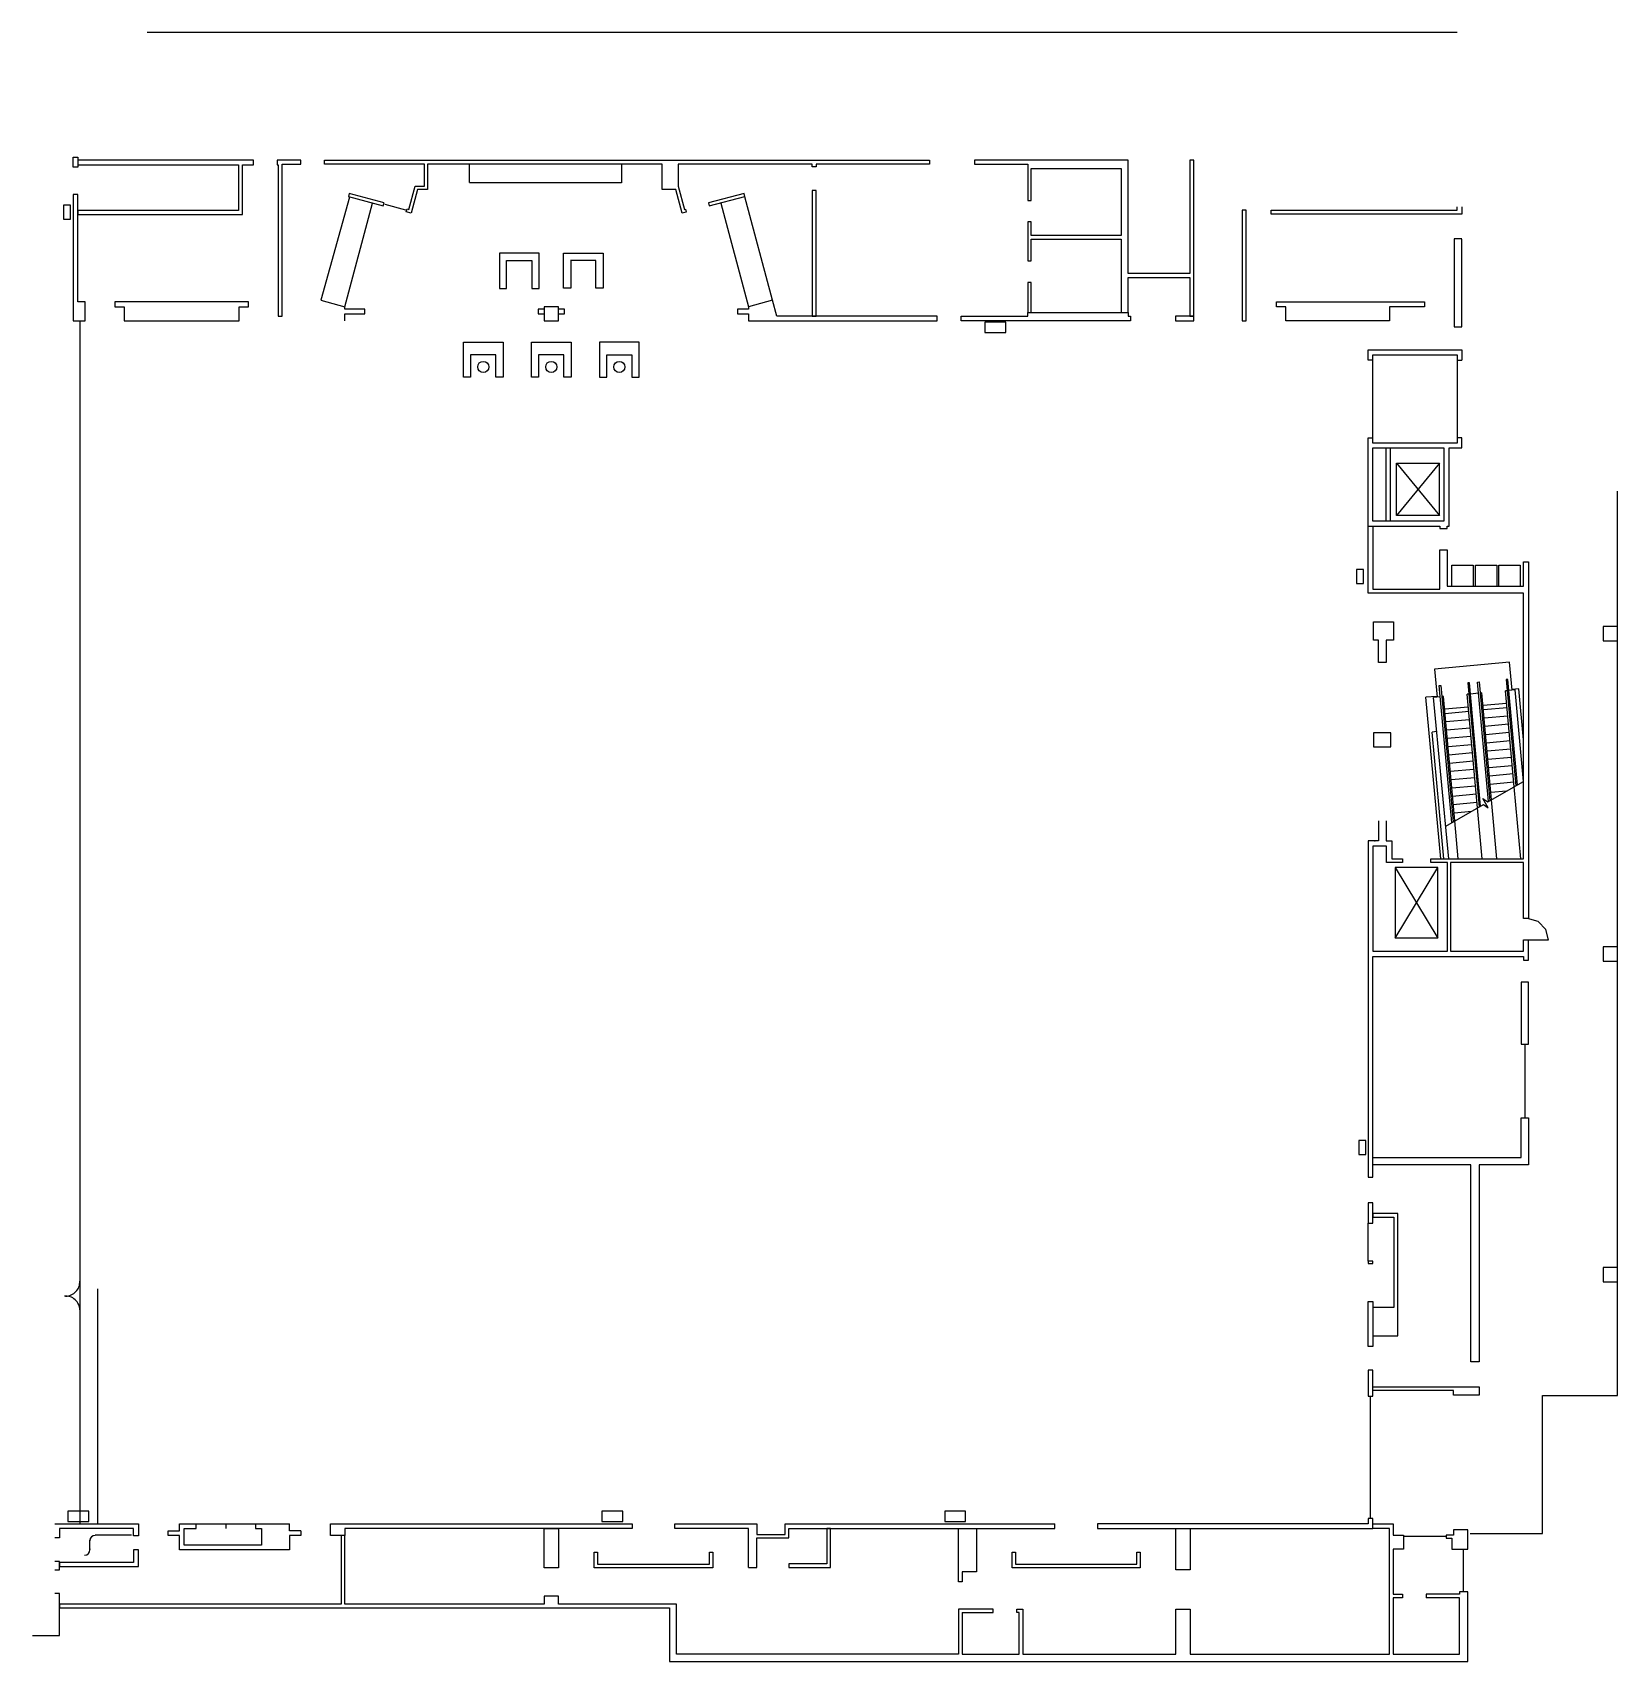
# Model space of a CAD drawing. Header units: metres. Extents: x -32.1 to 27.3, y -45.4 to 15.6.
import ezdxf

# ---------------------------------------------------------------- set-up
doc = ezdxf.new("R2010")
doc.units = ezdxf.units.M
doc.header["$MEASUREMENT"] = 0
doc.layers.add('walls', color=7, linetype='Continuous')

msp = doc.modelspace()

# ---------------------------------------------------------------- linework, layer by layer
at = {"layer": 'walls', "color": 18, "lineweight": 25, "true_color": 0x000000}
for points in [[(21.2744, 15.6199), (-27.7807, 15.6199)], [(-18.0461, 9.0192), (-17.9755, 9.0003), (-17.7438, 9.865), (-17.3961, 9.865), (-17.3961, 10.6984), (-21.1314, 10.6984), (-21.1314, 10.8428), (1.5133, 10.8428), (1.5133, 10.6984), (-2.7276, 10.6984), (-2.7276, 10.5897), (-2.8721, 10.5897), (-2.8721, 10.6984), (-7.8911, 10.6984), (-7.8911, 9.865), (-7.6594, 9.0003), (-7.6202, 9.0108), (-7.59, 8.8981)], [(-7.59, 8.898), (-7.7418, 8.8573), (-7.9806, 9.7483), (-8.4887, 9.7483), (-8.4887, 10.6983), (-17.2794, 10.6983), (-17.2794, 9.7483), (-17.6542, 9.7483), (-17.893, 8.8573), (-18.0763, 8.9065), (-18.0461, 9.0192)], [(-15.708, 10.0022), (-15.708, 10.6983)], [(-10.0112, 10.666), (-10.0112, 9.9983), (-15.708, 9.9983)], [(11.2663, 4.8225), (11.4107, 4.8225), (11.4107, 5.0003), (11.4107, 10.8428), (11.2663, 10.8428), (11.2663, 6.5942), (8.9553, 6.5942), (8.9553, 10.8428), (3.2021, 10.8428), (3.2021, 10.6984), (5.1965, 10.6984), (5.1965, 9.3336), (5.3299, 9.3336)], [(5.3299, 9.3336), (5.3299, 10.5317), (8.6956, 10.5317), (8.6956, 8.0198), (5.3299, 8.0198), (5.3299, 8.5336), (5.1966, 8.5336)], [(-30.5499, 4.8225), (-30.3739, 4.8225), (-30.1048, 4.8225), (-30.1048, 5.5336), (-30.3721, 5.5336), (-30.3721, 9.5539), (-30.5499, 9.5539), (-30.5499, 4.8268)], [(-20.1991, 9.458), (-21.2778, 5.5969), (-20.3777, 5.3558)], [(-20.3776, 4.8225), (-20.3776, 5.0892), (-19.6221, 5.0892), (-19.6221, 5.2669), (-20.3776, 5.2669), (-20.378, 5.3558), (-19.3405, 9.228)], [(-18.8733, 9.1948), (-18.1006, 8.9877)], [(-6.2944, 9.228), (-5.2569, 5.3558), (-5.2569, 5.2669), (-5.6666, 5.2669), (-5.6666, 5.0892)], [(-5.6666, 5.0891), (-5.2568, 5.0891), (-5.2568, 4.8224), (1.8098, 4.8224), (1.8098, 5.0002), (-4.1953, 5.0002), (-4.3553, 5.5973), (-5.3928, 9.4695)], [(21.4539, 9.0935), (21.4539, 8.8225), (14.3094, 8.8225), (14.3094, 8.9669), (21.2744, 8.9669), (21.2744, 9.0935)], [(5.1965, 8.5336), (5.1965, 7.0669), (5.3298, 7.0669), (5.3298, 7.8864), (8.6955, 7.8864), (8.6955, 5.1336), (8.9553, 5.1336), (8.9553, 5.0003), (9.0467, 5.0003), (9.0467, 4.8225), (2.6987, 4.8225), (2.6987, 5.0003), (5.1965, 5.0003), (5.1965, 5.1336), (8.9553, 5.1336), (8.9553, 6.4498), (11.2663, 6.4498), (11.2663, 5.0003), (11.4107, 5.0003), (10.7356, 5.0003), (10.7356, 4.8225), (11.2663, 4.8225)], [(-13.3709, 7.0891), (-13.3709, 6.0354), (-13.1042, 6.0354), (-13.1042, 7.3558), (-14.5845, 7.3558), (-14.5845, 6.0354), (-14.3178, 6.0354), (-14.3178, 7.0891), (-13.3683, 7.0891)], [(-11.9178, 7.0891), (-11.9178, 6.0487), (-12.1845, 6.0487), (-12.1845, 7.3558), (-10.7042, 7.3558), (-10.7042, 6.0487), (-10.9709, 6.0487), (-10.9709, 7.0891), (-11.9205, 7.0891)], [(21.4539, 7.8918), (21.1633, 7.8918), (21.1633, 4.6003), (21.4539, 4.6003), (21.4539, 7.8838)], [(-28.6388, 5.3558), (-28.6388, 4.8225), (-28.1055, 4.8225), (-24.3358, 4.8225), (-24.3358, 5.3558), (-23.9802, 5.3558), (-23.9802, 5.5336), (-28.9937, 5.5336), (-28.9937, 5.3558), (-28.6381, 5.3558)], [(-4.3553, 5.5974), (-5.2568, 5.3558)], [(-12.911, 5.2669), (-13.1332, 5.2669), (-13.1332, 5.0891), (-12.911, 5.0891)], [(-12.3777, 5.0891), (-12.1555, 5.0891), (-12.1555, 5.2669), (-12.3777, 5.2669)], [(-30.3013, 4.8225), (-30.3013, -40.2212)], [(18.6313, -14.8442), (18.121, -14.8442), (18.121, -18.774), (20.9125, -18.774), (20.9125, -15.4523), (20.2875, -15.4523), (20.2875, -15.319), (23.7654, -15.319), (23.7654, -5.3775), (17.9432, -5.3775), (17.9432, 0.4447), (18.121, 0.4447), (18.121, 3.3558), (17.9432, 3.3558), (17.9432, 3.7336), (21.4538, 3.7336), (21.4538, 3.3558)], [(18.121, 3.3558), (18.121, 3.5558), (21.2761, 3.5558), (21.2761, 3.3558), (21.4539, 3.3558)], [(21.2761, 3.3558), (21.2761, 0.4447)], [(21.4543, 0.0669), (21.4543, 0.4447), (21.2766, 0.4447), (21.2766, 0.2447), (18.121, 0.2447), (18.121, 0.4447)], [(18.121, 0.0669), (18.6155, 0.0669)], [(18.121, -2.6824), (18.121, 0.0669)], [(18.7765, -2.6824), (18.7765, 0.0669)], [(20.6321, -2.9116), (20.6321, -2.956), (20.8988, -2.956), (20.8988, -2.8602), (20.9765, -2.8602), (20.9765, 0.0669), (21.4543, 0.0669)], [(19.0005, -0.5045), (20.612, -0.5045)], [(21.7641, -40.5845), (24.4779, -40.5845), (24.4779, -35.4211), (27.2779, -35.4211), (27.2779, -7.156), (27.2779, -6.6226), (26.7446, -6.6226), (26.7446, -7.156), (27.2779, -7.156), (27.2779, -1.5553)], [(17.9432, -2.8602), (20.6321, -2.8602), (20.6321, -2.9115)], [(18.6155, -2.6824), (18.121, -2.6824)], [(18.121, -2.8602), (18.121, -5.2219), (18.121, -5.222), (20.6321, -5.222), (20.6321, -5.2219), (20.6321, -3.7562), (20.6321, -3.756), (20.8988, -3.756), (20.8988, -5.1109), (21.5189, -5.1109), (23.7647, -5.1109), (23.7655, -5.1109), (23.7655, -4.1935), (23.9432, -4.1935), (23.9432, -17.5552), (23.9432, -17.5554), (23.7655, -17.5554), (23.7655, -15.4524), (23.7654, -15.4523), (21.0292, -15.4523), (21.0291, -18.7738), (21.0292, -18.774), (23.7654, -18.774), (23.7655, -18.774), (23.7655, -18.3555), (23.7655, -18.3554), (24.6988, -18.3554), (24.5964, -17.9638), (24.3083, -17.6682), (23.9112, -17.5555), (23.8988, -17.5554)], [(20.612, -2.4595), (19.0005, -2.4595)], [(21.0793, -5.1109), (21.0793, -4.3269), (21.8793, -4.3269), (21.8793, -5.1109)], [(21.9633, -5.1109), (21.9633, -4.3269), (22.7633, -4.3269), (22.7633, -5.1109)], [(22.8338, -5.1109), (22.8338, -4.3269), (23.6338, -4.3269), (23.6338, -5.1109)], [(23.2338, -7.9627), (20.4278, -8.217)], [(20.4278, -8.217), (20.5225, -9.2624)], [(23.333, -9.0077), (23.2338, -7.9627)], [(21.0721, -13.9636), (20.6071, -8.8325), (20.6624, -8.8275), (21.1251, -13.9333)], [(22.154, -13.3446), (21.7358, -8.7302), (21.6805, -8.7352), (22.101, -13.375)], [(22.0804, -9.1213), (21.7733, -9.1491)], [(22.4483, -13.1763), (22.0429, -8.7024), (22.0982, -8.6974), (22.5014, -13.1459)], [(22.2021, -9.1102), (22.1357, -9.1162)], [(22.5649, -13.1095), (22.2021, -9.1102)], [(22.4206, -13.1921), (23.7576, -12.4272), (23.4464, -8.9975)], [(23.1538, -9.024), (23.0874, -9.03)], [(23.4135, -12.6241), (23.0874, -9.03)], [(23.5301, -12.5573), (23.1715, -8.6001), (23.1162, -8.6051), (23.4771, -12.5876)], [(23.4463, -8.9975), (23.2091, -9.019)], [(23.7654, -10.8624), (23.5877, -8.9593), (23.3306, -8.9819)], [(23.3306, -8.9818), (23.3316, -8.9929)], [(20.5202, -9.2365), (20.106, -9.2729)], [(20.6708, -15.319), (20.106, -9.2729)], [(20.6446, -9.2514), (20.3962, -9.2739)], [(20.9609, -15.319), (20.3962, -9.2739)], [(20.5202, -9.2365), (20.5212, -9.2476)], [(20.7664, -9.2403), (20.7, -9.2463)], [(21.1887, -13.8968), (20.7664, -9.2403)], [(20.8093, -9.7101), (21.6946, -9.6299)], [(21.718, -9.1541), (21.6516, -9.1601)], [(22.0372, -13.4114), (21.6516, -9.1601)], [(23.1304, -9.4997), (22.2451, -9.5799)], [(23.1453, -9.6643), (22.26, -9.7445)], [(20.8242, -9.8746), (21.7095, -9.7944)], [(20.8523, -10.1845), (21.7376, -10.1043)], [(23.1734, -9.9741), (22.2881, -10.0543)], [(23.2015, -10.284), (22.3162, -10.3642)], [(20.5161, -10.5566), (20.339, -10.5722)], [(20.7824, -15.319), (20.339, -10.5721)], [(20.8804, -10.4943), (21.7657, -10.4141)], [(20.9085, -10.8041), (21.7938, -10.7239)], [(23.2296, -10.5938), (22.3443, -10.674)], [(23.2576, -10.9037), (22.3723, -10.9839)], [(20.9366, -11.114), (21.8219, -11.0338)], [(20.9646, -11.4238), (21.8499, -11.3436)], [(23.2857, -11.2135), (22.4004, -11.2937)], [(23.3138, -11.5234), (22.4285, -11.6036)], [(20.9927, -11.7337), (21.878, -11.6535)], [(21.0208, -12.0435), (21.9061, -11.9633)], [(23.3419, -11.8332), (22.4566, -11.9134)], [(23.37, -12.143), (22.4847, -12.2232)], [(21.0489, -12.3533), (21.9342, -12.2731)], [(21.0769, -12.6632), (21.9622, -12.583)], [(23.398, -12.4529), (22.5127, -12.5331)], [(23.1231, -12.7902), (22.5408, -12.843)], [(23.6577, -15.319), (23.4135, -12.624)], [(20.8464, -14.0927), (22.2615, -13.2831), (22.4404, -13.4112), (22.2417, -13.064), (22.4206, -13.1921)], [(21.105, -12.973), (21.9903, -12.8928)], [(21.1331, -13.2829), (22.0184, -13.2027)], [(22.2102, -15.319), (22.0373, -13.4114)], [(22.7652, -15.319), (22.565, -13.1095)], [(18.3326, -13.8978), (18.3326, -14.3625), (18.3326, -14.6442), (17.9432, -14.6442), (17.9432, -27.2442), (18.121, -27.2442), (18.121, -18.974), (23.7654, -18.974), (23.7654, -19.1102), (23.9432, -19.1102), (23.9432, -18.3554)], [(18.6214, -13.8978), (18.6214, -14.3625), (18.6214, -14.6442), (18.8312, -14.6442), (18.8312, -15.319), (19.2263, -15.319), (19.2263, -15.4523), (18.6312, -15.4523), (18.6312, -14.8442)], [(21.1612, -13.5927), (21.8255, -13.5325)], [(21.3176, -15.319), (21.1887, -13.8968)], [(18.1876, -14.6442), (18.2098, -14.6442)], [(18.9569, -15.643), (18.9569, -18.293)], [(20.5569, -18.293), (20.5569, -15.643)], [(23.8099, -22.2663), (23.8099, -25.0219)], [(17.9432, -30.3886), (17.9432, -28.9664)], [(-29.6433, -31.422), (-29.6433, -40.222)], [(21.1446, -35.2331), (18.121, -35.2331), (18.121, -35.0887), (22.1009, -35.0887), (22.1009, -35.3998), (21.7897, -35.3998), (21.1423, -35.3998), (21.1423, -35.2331)], [(18.0321, -40.022), (18.0321, -35.4442)], [(-31.2388, -40.222), (-28.1055, -40.222), (-28.1055, -40.6671), (-28.2832, -40.6671), (-28.2832, -40.3998), (-31.061, -40.3998), (-31.061, -40.7433), (-31.2388, -40.7433)], [(-20.911, -40.222), (-9.6172, -40.222), (-9.6172, -40.3998), (-20.3777, -40.3998), (-20.3777, -40.6664), (-20.511, -40.6664), (-20.511, -43.2346), (-31.061, -43.2346), (-31.061, -43.3679), (-8.2221, -43.3679), (-8.2221, -45.3759), (21.6752, -45.3759), (21.6752, -42.7733), (21.3641, -42.7733), (21.3641, -42.8635), (20.1161, -42.8635), (20.1161, -42.9968)], [(-22.0222, -40.4887), (-22.0222, -40.6664), (-22.4444, -40.6664), (-22.4444, -41.1942), (-26.5708, -41.1942), (-26.5708, -40.6664), (-26.9944, -40.6664), (-26.9944, -40.4887), (-26.5708, -40.4887), (-26.5708, -40.222), (-25.9486, -40.222)], [(-24.8374, -40.222), (-24.8374, -40.3998)], [(-23.7263, -40.222), (-22.4444, -40.222)], [(-22.4444, -40.4887), (-22.4444, -40.222)], [(2.7432, -43.547), (3.8988, -43.547), (3.8988, -43.4136), (2.6099, -43.4136), (2.6099, -45.1092), (-7.9554, -45.1092), (-7.9554, -43.2345), (-12.3777, -43.2345), (-12.3777, -42.9275), (-12.911, -42.9275), (-12.911, -43.2345), (-20.3777, -43.2345), (-20.3777, -40.6664), (-20.911, -40.6664), (-20.911, -40.2225)], [(-5.2569, -41.8594), (-5.2569, -40.3998), (-8.0173, -40.3998), (-8.0173, -40.222), (-4.9506, -40.222), (-4.9506, -40.6176), (-3.884, -40.6176), (-3.884, -40.222), (-2.1902, -40.222), (2.6098, -40.222), (6.2098, -40.222)], [(-5.2568, -41.8594), (-4.9506, -41.8594), (-4.9506, -40.7509), (-3.7506, -40.7509), (-3.7506, -40.3998), (6.2099, -40.3998), (6.2099, -40.222)], [(2.7432, -43.547), (2.7432, -45.1092), (4.8765, -45.1092), (4.8765, -43.547), (4.7876, -43.547), (4.7876, -43.4137), (5.0099, -43.4137), (5.0099, -45.1092), (10.7432, -45.1092), (10.7432, -43.4248), (11.2765, -43.4248), (11.2765, -45.1092), (18.7432, -45.1092), (18.7432, -40.3998), (18.121, -40.3998), (18.121, -40.222), (18.8765, -40.222), (18.8765, -40.6457), (19.2665, -40.6457)], [(-29.9202, -41.1985), (-29.9202, -40.8251)], [(-28.3663, -40.6527), (-29.7267, -40.6527)], [(-22.0222, -40.4887), (-22.4444, -40.4887)], [(19.2675, -40.6457), (19.2675, -41.1733), (18.8765, -41.1733), (18.8765, -42.8635), (19.2271, -42.8635), (19.2271, -42.9968), (18.8765, -42.9968), (18.8765, -45.1093), (21.364, -45.1093), (21.364, -42.9968), (20.116, -42.9968)], [(20.8675, -40.704), (19.2675, -40.704)], [(21.6752, -41.1733), (21.6752, -40.4512), (21.1413, -40.4512), (21.1413, -40.6456), (20.8675, -40.6456), (20.8675, -40.7623), (21.0744, -40.7623), (21.0744, -41.1733), (21.6744, -41.1733)], [(-29.9202, -41.1542), (-29.9202, -41.1879)], [(21.5196, -42.7733), (21.5196, -41.1733)], [(-31.2388, -41.9415), (-31.061, -41.9415), (-31.061, -41.6322), (-31.2388, -41.6322)], [(-32.0683, -44.404), (-31.061, -44.404), (-31.061, -42.8304), (-31.2388, -42.8304)]]:
    msp.add_lwpolyline(points, dxfattribs=at)
for points in [[(-30.5499, 10.9564), (-30.3721, 10.9564), (-30.3721, 10.5761), (-30.5499, 10.5761)], [(-30.3721, 10.665), (-24.3563, 10.665), (-24.3563, 8.9548), (-30.3721, 8.9548), (-30.3721, 8.8103), (-24.2118, 8.8103), (-24.2118, 10.665), (-23.8017, 10.665), (-23.8017, 10.8428), (-30.3721, 10.8428)], [(-22.9129, 10.665), (-22.8684, 10.665), (-22.8684, 5.0003), (-22.7239, 5.0003), (-22.7239, 10.6984), (-22.0203, 10.6984), (-22.0203, 10.8428), (-22.7239, 10.8428), (-22.9129, 10.8428)], [(-30.6509, 9.1602), (-30.9065, 9.1602), (-30.9065, 8.638), (-30.6509, 8.638)], [(-20.2075, 9.5983), (-20.2377, 9.4856), (-18.9349, 9.1365), (-18.9047, 9.2492)], [(-5.4273, 9.5983), (-6.7616, 9.2408), (-6.7314, 9.1281), (-5.3971, 9.4856)], [(-2.8721, 9.7008), (-2.8721, 5.0003), (-2.7277, 5.0003), (-2.7277, 9.7008)], [(13.231, 8.9669), (13.231, 4.8225), (13.3754, 4.8225), (13.3754, 8.9669)], [(5.1966, 6.2669), (5.1966, 5.1336), (5.3299, 5.1336), (5.3299, 6.2669)], [(20.0534, 5.5336), (20.0534, 5.3558), (18.7431, 5.3558), (18.7431, 4.8225), (14.8643, 4.8225), (14.8643, 5.3558), (14.5087, 5.3558), (14.5087, 5.5336)], [(-12.911, 5.3558), (-12.911, 4.8225), (-12.3777, 4.8225), (-12.3777, 5.3558)], [(4.3706, 4.3892), (4.3706, 4.7725), (3.5873, 4.7725), (3.5873, 4.3892)], [(-15.6648, 2.7154), (-15.9315, 2.7154), (-15.9315, 4.0225), (-14.4512, 4.0225), (-14.4512, 2.7154), (-14.7179, 2.7154), (-14.7179, 3.5526), (-15.6648, 3.5526)], [(-13.3845, 4.0225), (-11.9042, 4.0225), (-11.9042, 2.7154), (-12.1709, 2.7154), (-12.1709, 3.5526), (-13.1178, 3.5526), (-13.1178, 2.7154), (-13.3845, 2.7154)], [(-9.624, 3.5526), (-9.624, 2.7154), (-9.3573, 2.7154), (-9.3573, 4.0225), (-10.8376, 4.0225), (-10.8376, 2.7154), (-10.5709, 2.7154), (-10.5709, 3.5526)], [(20.7765, 0.0669), (20.7765, -2.6824), (18.6154, -2.6824), (18.6154, 0.0669)], [(20.612, -0.5045), (19.0005, -2.4595), (19.0005, -0.5045), (20.612, -2.4595)], [(17.765, -4.4885), (17.5094, -4.4885), (17.5094, -5.0107), (17.765, -5.0107)], [(18.1432, -6.4442), (18.8988, -6.4442), (18.8988, -6.5525), (18.8988, -7.1331), (18.6215, -7.1331), (18.6215, -7.4377), (18.6215, -7.9697), (18.3326, -7.9697), (18.3326, -7.4377), (18.3326, -7.1331), (18.1432, -7.1331)], [(18.7872, -10.5998), (18.1432, -10.5998), (18.1432, -11.1331), (18.7872, -11.1331)], [(18.9569, -18.293), (20.5569, -15.643), (18.9569, -15.643), (20.5569, -18.293)], [(27.2778, -18.6213), (26.7445, -18.6213), (26.7445, -19.1546), (27.2778, -19.1546)], [(23.6765, -22.2663), (23.9432, -22.2663), (23.9432, -19.938), (23.6765, -19.938)], [(23.6766, -26.5109), (23.6766, -25.0219), (23.9432, -25.0219), (23.9432, -26.7776), (22.1009, -26.7776), (22.1009, -34.1554), (21.7897, -34.1554), (21.7897, -26.7776), (18.121, -26.7776), (18.121, -26.5109), (22.0564, -26.5109)], [(17.8538, -25.8666), (17.5982, -25.8666), (17.5982, -26.3888), (17.8538, -26.3888)], [(18.121, -28.1998), (17.9432, -28.1998), (17.9432, -28.9665), (18.121, -28.9665)], [(18.9116, -32.1165), (18.121, -32.1165), (18.121, -33.1776), (19.0561, -33.1776), (19.0561, -28.5998), (18.121, -28.5998), (18.121, -28.7442), (18.9116, -28.7442)], [(17.9432, -30.472), (18.121, -30.472), (18.121, -30.3887), (17.9432, -30.3887)], [(27.2778, -30.6219), (26.7445, -30.6219), (26.7445, -31.1552), (27.2778, -31.1552)], [(17.9432, -31.8942), (18.121, -31.8942), (18.121, -33.5775), (17.9432, -33.5775)], [(18.121, -34.4664), (17.9432, -34.4664), (17.9432, -35.4442), (18.121, -35.4442)], [(-29.9615, -40.136), (-29.9615, -39.7527), (-30.7448, -39.7527), (-30.7448, -40.136)], [(-25.9486, -40.3998), (-25.9486, -40.222), (-23.7263, -40.222), (-23.7263, -40.3998), (-23.4955, -40.3998), (-23.4955, -41.0164), (-26.393, -41.0164), (-26.393, -40.3998)], [(-9.9715, -40.136), (-9.9715, -39.7527), (-10.7548, -39.7527), (-10.7548, -40.136)], [(2.872, -40.136), (2.872, -39.7527), (2.0887, -39.7527), (2.0887, -40.136)], [(7.8099, -40.222), (7.8099, -40.3998), (18.121, -40.3998), (18.121, -40.022), (17.9432, -40.022), (17.9432, -40.222), (11.2766, -40.222), (7.8099, -40.222)], [(-12.3777, -40.3998), (-12.3777, -41.8665), (-12.911, -41.8665), (-12.911, -40.3998)], [(-2.1901, -41.8594), (-2.1901, -40.3998), (-2.3235, -40.3998), (-2.3235, -41.726), (-3.7457, -41.726), (-3.7457, -41.8594), (-2.3235, -41.8594)], [(2.6099, -42.3915), (2.6099, -40.3998), (3.2766, -40.3998), (3.2766, -42.022), (2.7432, -42.022), (2.7432, -42.3915)], [(11.2765, -40.3998), (11.2765, -41.9429), (10.7432, -41.9429), (10.7432, -40.3998)], [(-28.1054, -41.1942), (-28.2832, -41.1942), (-28.2832, -41.6774), (-31.061, -41.6774), (-31.061, -41.8219), (-28.1054, -41.8219), (-28.1054, -41.1942)], [(-6.5902, -41.8665), (-11.0444, -41.8665), (-11.0444, -41.2887), (-10.9111, -41.2887), (-10.9111, -41.7331), (-6.7235, -41.7331), (-6.7235, -41.2887), (-6.5902, -41.2887)], [(4.7432, -41.7331), (9.2766, -41.7331), (9.2766, -41.2887), (9.4099, -41.2887), (9.4099, -41.8665), (4.6099, -41.8665), (4.6099, -41.2887), (4.7432, -41.2887)]]:
    msp.add_lwpolyline(points, close=True, dxfattribs=at)
for centre in [(-15.1926, 3.1), (-12.6457, 3.1), (-10.0961, 3.1)]:
    msp.add_circle(centre, 0.2083, dxfattribs=at)
for centre, radius, start, end in [((-30.8331, -32.2276), 0.5333, 1.47103, 94.84103), ((-30.8337, -31.1628), 0.5333, -90, 3.37), ((-29.7234, -40.8558), 0.2, 90, 180), ((-30.1202, -41.1985), 0.2, -90, 0)]:
    msp.add_arc(centre, radius, start, end, dxfattribs=at)

doc.saveas('drawing.dxf')
